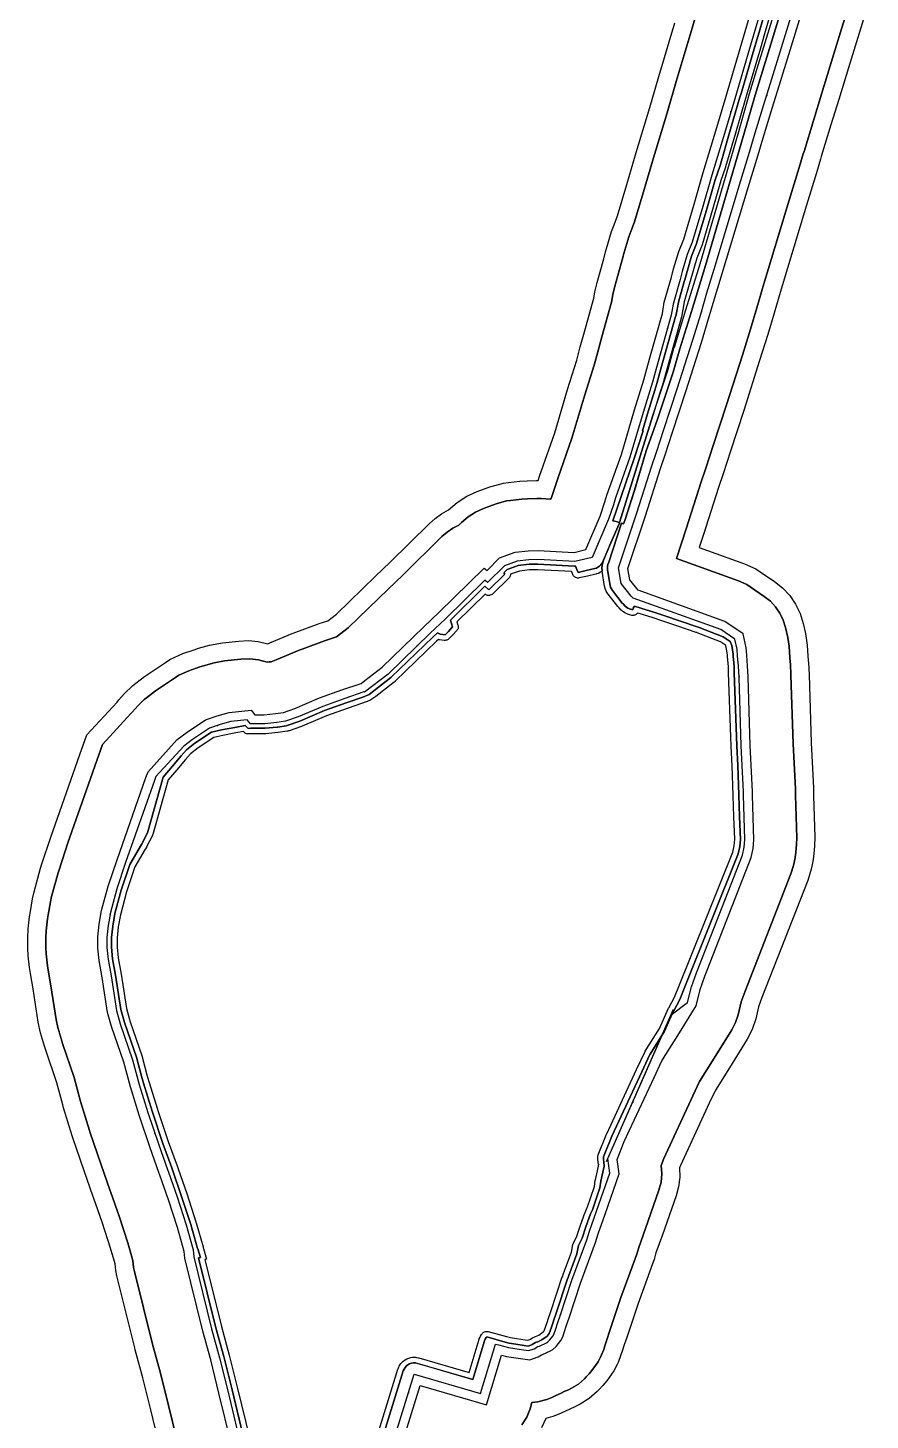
# Model space of a CAD drawing. Header units: inches. Extents: x 87989 to 118156, y 435697 to 451526.
# Drawn here: x 95950 to 96323, y 447073 to 447689 of the extents above; entities that cross this region are included whole.
import ezdxf

# ---------------------------------------------------------------- set-up
doc = ezdxf.new("R2010")
doc.units = ezdxf.units.IN
doc.header["$MEASUREMENT"] = 0
for name, color, linetype, true_color in [('As_waterkering_BWK', 7, 'Continuous', 0x7b8981), ('Beschermingszone_BWK', 7, 'Continuous', 0xcf890d), ('Grens_bebouwingsvrije_zone_BWK', 7, 'Continuous', 0x6789ae), ('Kernzone_BWK', 7, 'Continuous', 0xcb89af), ('Kunstwerken_BWK', 7, 'Continuous', 0xc78952), ('Referentiepunten_BWK', 7, 'Continuous', 0x178980)]:
    doc.layers.add(name, color=color, linetype=linetype, true_color=true_color)

msp = doc.modelspace()

# ---------------------------------------------------------------- linework, layer by layer
at = {"layer": 'As_waterkering_BWK'}
for points in [[(96212.3753, 447443.652), (96211.203, 447450.521), (96219.2097, 447474.8609), (96225.9274, 447495.7366), (96227.9595, 447501.7609), (96231.1618, 447511.7911), (96237.0775, 447529.7935), (96244.0208, 447551.5054), (96247.5082, 447562.8585), (96250.3021, 447572.1693), (96253.4779, 447582.7527), (96264.6422, 447619.9533), (96269.0981, 447634.4532), (96270.9371, 447640.4552), (96271.2552, 447641.5023), (96275.5294, 447655.5644), (96278.994, 447666.8828), (96283.2889, 447680.8289), (96292.8447, 447711.9816)], [(96274.7172, 447699.2786), (96269.6208, 447681.7762), (96262.5808, 447658.1034), (96258.5328, 447644.2074), (96252.4747, 447624.319), (96248.4685, 447610.3689), (96243.7941, 447594.6972), (96241.589, 447589.2431), (96239.313, 447581.7341), (96238.3949, 447578.1482), (96235.2884, 447567.2056), (96234.5109, 447562.2861), (96229.7349, 447545.5422), (96228.0014, 447539.1276), (96226.2387, 447532.6459), (96222.0125, 447519.2541), (96216.2175, 447499.5327), (96209.8167, 447481.5214), (96208.9117, 447478.4915), (96206.7707, 447472.0355), (96199.486, 447455.109)], [(96199.486, 447455.109), (96191.831, 447453.345), (96175.5034, 447454.2153), (96171.396, 447454.131), (96166.266, 447453.56), (96160.728, 447451.512), (96153.2136, 447444.0359), (96151.8901, 447445.1119), (96134.4237, 447427.9157), (96127.7896, 447421.6346), (96109.1502, 447403.5817), (96098.6253, 447395.4819), (96098.4359, 447395.6546), (96089.9389, 447392.7676), (96080.2789, 447389.2479), (96069.3594, 447384.6332), (96063.7972, 447382.6915), (96059.8591, 447382.1066), (96054.5363, 447381.5834), (96048.2072, 447381.5475), (96046.7561, 447383.3591), (96039.4987, 447382.5901), (96034.7392, 447381.2539), (96030.0645, 447379.6255), (96022.4954, 447374.5619), (96018.7418, 447371.7199), (96006.3643, 447358.2682), (96005.7104, 447356.3999), (95992.9438, 447320.1253), (95989.1014, 447308.5235), (95986.2516, 447298.0556), (95985.239, 447292.3591), (95984.6646, 447287.0614), (95984.6814, 447282.5466), (95985.2236, 447277.333), (95986.5539, 447270.0278), (95988.8644, 447254.6879), (95990.5904, 447248.7757), (95995.9614, 447232.9384), (95998.8954, 447222.0343), (96002.7421, 447209.6037), (96007.5948, 447195.2652), (96011.4694, 447184.409), (96011.9312, 447183.1088), (96015.7129, 447172.2395), (96019.7278, 447159.8289), (96022.9049, 447148.8285), (96023.0969, 447145.6922), (96031.0153, 447113.8195), (96034.4776, 447101.0834), (96038.1537, 447086.3568), (96043.5396, 447064.0752)], [(96088.2642, 446988.9881), (96120.658, 447093.799), (96149.974, 447085.179), (96156.6161, 447107.0618), (96157.961, 447106.7086), (96162.3697, 447105.5929), (96165.3125, 447105.1437), (96169.1406, 447104.5593), (96171.4882, 447104.2009), (96173.7664, 447105.0337), (96175.4313, 447106.0365), (96176.0962, 447106.2581), (96179.2139, 447107.6741), (96179.6967, 447107.935), (96180.5309, 447108.7783), (96182.2282, 447110.7946), (96182.6867, 447111.8085), (96183.2086, 447113.4253), (96184.253, 447116.7063), (96185.4528, 447120.0859), (96190.5217, 447135.3865), (96197.1489, 447153.3073), (96198.2533, 447157.0784), (96201.449, 447165.8771), (96207.2956, 447182.7918), (96206.4728, 447189.2012), (96234.4134, 447252.7267), (96241.7361, 447258.3034), (96243.4168, 447265.1986), (96245.6017, 447271.3428), (96266.0505, 447323.5015), (96266.7566, 447326.936), (96267.0873, 447330.3734), (96266.4102, 447350.0493), (96266.5114, 447351.6253), (96265.4543, 447371.7762), (96264.4875, 447402.1629), (96264.2598, 447406.9933), (96263.8797, 447411.5829), (96263.7042, 447414.5661), (96262.6969, 447418.9311), (96256.4167, 447423.22), (96217.6719, 447437.1419), (96216.7383, 447438.0931), (96212.384, 447443.601), (96212.3753, 447443.652)]]:
    msp.add_lwpolyline(points, dxfattribs=at)
at = {"layer": 'Beschermingszone_BWK'}
for points in [[(96248.8108, 447706.8849), (96243.7192, 447689.3986), (96236.6796, 447665.7272), (96232.6564, 447651.9171), (96226.585, 447631.9791), (96222.5555, 447617.954), (96218.2848, 447603.636), (96216.5574, 447599.3635), (96215.7499, 447597.0751), (96213.4739, 447589.5661), (96213.1567, 447588.4311), (96212.3255, 447585.1846), (96209.3148, 447574.5792), (96208.6194, 447571.4204), (96208.0975, 447568.1179), (96203.7202, 447552.7673), (96201.942, 447546.1922), (96200.3272, 447540.2544), (96196.186, 447527.123), (96190.5246, 447507.8657), (96184.3755, 447490.5626), (96183.9463, 447489.2493), (96183.1569, 447486.6067), (96181.5096, 447481.6395), (96181.2126, 447480.9493), (96176.9405, 447481.177), (96174.9495, 447481.2096), (96170.8421, 447481.1253), (96168.4092, 447480.9653), (96163.2792, 447480.3943), (96161.5775, 447480.1498), (96156.9662, 447478.9078), (96151.363, 447476.8358), (96147.8526, 447475.2443), (96144.6045, 447473.1691), (96141.685, 447470.6526), (96140.5089, 447469.4826), (96137.7837, 447468.0882), (96135.2504, 447466.3693), (96132.9477, 447464.3521), (96115.6691, 447447.3408), (96109.1158, 447441.1351), (96091.4676, 447424.0434), (96086.2552, 447420.032), (96080.9742, 447418.2342), (96071.0355, 447414.6163), (96069.7684, 447414.1181), (96059.645, 447409.8398), (96057.3071, 447409.0237), (96056.5532, 447408.9117), (96055.6477, 447408.8228), (96051.8193, 447409.8692), (96047.8778, 447410.3346), (96043.911, 447410.2088), (96036.6535, 447409.4398), (96032.2008, 447408.5851), (96027.4413, 447407.249), (96025.8574, 447406.7513), (96021.0064, 447405.0601), (96016.5645, 447403.0082), (96015.0515, 447402.0668), (96007.4824, 447397.0031), (96006.1997, 447396.0897), (96002.2643, 447393.1108), (96001.2047, 447392.2661), (95998.4698, 447389.6214), (95995.909, 447386.7693), (95995.2833, 447386.047), (95982.7214, 447372.4486), (95980.2262, 447365.3194), (95967.3883, 447328.835), (95963.4705, 447317.0122), (95963.0496, 447315.6159), (95960.1998, 447305.148), (95959.6684, 447302.7812), (95958.6557, 447297.0847), (95958.3963, 447295.2694), (95957.8219, 447289.9717), (95957.6648, 447286.961), (95957.6816, 447282.4462), (95957.8263, 447279.7534), (95958.3685, 447274.5398), (95958.6604, 447272.496), (95959.9166, 447265.5976), (95962.1655, 447250.6666), (95962.9463, 447247.1215), (95964.6723, 447241.2093), (95965.0208, 447240.1042), (95970.1137, 447225.0868), (95972.8227, 447215.0188), (95973.1022, 447214.0524), (95976.949, 447201.6218), (95977.1671, 447200.9481), (95982.0928, 447186.3997), (95986.0337, 447175.3523), (95986.4597, 447174.1538), (95990.1148, 447163.6471), (95993.9068, 447151.9256), (95996.1425, 447144.1219), (95996.5071, 447141.0037), (95996.8935, 447139.1823), (96004.8864, 447107.0231), (96008.3495, 447094.2716), (96011.9336, 447079.9154), (96017.0342, 447058.8122)], [(96168.3971, 447071.4099), (96170.4982, 447074.7984), (96171.9825, 447078.4987), (96172.8385, 447081.319), (96175.4821, 447081.5503), (96179.3697, 447082.5935), (96181.6629, 447083.4317), (96182.7586, 447084.093), (96183.4064, 447084.3511), (96185.4377, 447085.2344), (96187.3458, 447086.2312), (96188.7249, 447086.7327), (96190.3922, 447087.5713), (96193.3813, 447089.4488), (96196.0487, 447091.7606), (96196.8829, 447092.6039), (96198.1264, 447093.9663), (96199.8355, 447095.9966), (96202.1468, 447099.2946), (96203.1846, 447101.3169), (96203.6431, 447102.3307), (96204.5747, 447104.7434), (96205.1109, 447106.4047), (96206.0544, 447109.3686), (96207.2066, 447112.6217), (96212.2308, 447127.779), (96218.7211, 447145.3299), (96219.2218, 447146.8431), (96220.1209, 447149.9132), (96223.1272, 447158.1943), (96229.0337, 447175.278), (96229.9504, 447178.8247), (96230.2933, 447182.4719), (96230.0538, 447186.1273), (96231.1538, 447189.2287), (96244.0766, 447217.0169), (96247.0201, 447223.2902), (96253.4551, 447233.5746), (96261.2762, 447246.1715), (96262.9441, 447249.4028), (96264.0819, 447252.8567), (96265.483, 447258.6049), (96267.1491, 447263.2901), (96287.4637, 447315.1064), (96288.5795, 447318.8703), (96289.2855, 447322.3048), (96289.6508, 447324.7331), (96289.9816, 447328.1705), (96290.0737, 447331.1644), (96289.4499, 447349.9297), (96289.4798, 447352.8301), (96288.4352, 447372.7444), (96287.4689, 447403.0702), (96287.2342, 447408.0766), (96287.1813, 447408.8915), (96286.8239, 447413.2075), (96286.6645, 447415.9167), (96286.1152, 447419.7379), (96285.1079, 447424.1029), (96284.0921, 447427.3717), (96282.6025, 447430.4536), (96280.6719, 447433.2802), (96278.3433, 447435.7891), (96275.668, 447437.9245), (96269.3878, 447442.2135), (96267.9167, 447443.1386), (96264.2387, 447444.849), (96236.7937, 447454.7107), (96241.081, 447467.7446), (96247.7724, 447488.5379), (96249.8115, 447494.5876), (96253.0422, 447504.7034), (96258.9563, 447522.7005), (96265.9674, 447544.6258), (96269.5161, 447556.1766), (96272.3317, 447565.5589), (96275.5074, 447576.1419), (96286.6495, 447613.2696), (96291.0862, 447627.706), (96292.9361, 447633.7436), (96293.2617, 447634.8154), (96297.5287, 447648.854), (96300.981, 447660.132), (96305.2739, 447674.0718), (96314.8724, 447705.3663)], [(96322.5342, 447703.0653), (96312.9209, 447671.7214), (96308.6286, 447657.7839), (96305.1806, 447646.52), (96300.9161, 447632.4895), (96300.5879, 447631.4091), (96298.7342, 447625.3592), (96294.3042, 447610.9448), (96283.1698, 447573.8424), (96279.9941, 447563.2596), (96277.171, 447553.8524), (96273.601, 447542.2329), (96266.5663, 447520.2333), (96260.6533, 447502.2379), (96257.4122, 447492.0926), (96255.3706, 447486.0339), (96248.6884, 447465.2694), (96246.826, 447459.6067), (96266.9594, 447452.3722), (96271.9167, 447450.0668), (96273.8995, 447448.8199), (96280.1797, 447444.5309), (96283.7855, 447441.6527), (96286.9241, 447438.2712), (96289.5262, 447434.4614), (96291.534, 447430.3076), (96292.903, 447425.9017), (96293.9103, 447421.5368), (96294.6507, 447416.3865), (96294.8045, 447413.7726), (96295.154, 447409.5518), (96295.2254, 447408.4533), (96295.4625, 447403.3858), (96296.4285, 447373.0812), (96297.4688, 447353.2492), (96297.4461, 447349.614), (96298.069, 447331.4395), (96297.9448, 447327.4042), (96297.6141, 447323.9669), (96297.1216, 447320.694), (96296.4156, 447317.2595), (96294.9118, 447312.1864), (96274.6438, 447260.4892), (96273.1582, 447256.3114), (96271.8543, 447250.9622), (96270.3208, 447246.307), (96268.0728, 447241.9517), (96260.2443, 447229.3429), (96254.0577, 447219.4555), (96251.3247, 447213.6311), (96238.505, 447186.0645), (96238.1373, 447185.1374), (96238.2758, 447180.9162), (96237.7575, 447176.7247), (96236.5947, 447172.6645), (96230.6674, 447155.522), (96227.727, 447147.4209), (96226.8993, 447144.5947), (96226.2245, 447142.5552), (96219.7817, 447125.1329), (96214.7731, 447110.0254), (96213.6375, 447106.8163), (96212.729, 447103.9627), (96212.1879, 447102.2859), (96210.9323, 447099.0341), (96210.4738, 447098.0202), (96209.075, 447095.2946), (96205.9598, 447090.8494), (96204.2466, 447088.8143), (96202.5705, 447086.978), (96201.7364, 447086.1347), (96198.1795, 447083.0473), (96194.1963, 447080.5336), (96192.0331, 447079.4488), (96189.2859, 447078.1984), (96184.4095, 447075.918), (96182.111, 447075.0778), (96178.9413, 447074.2265), (96176.9934, 447070.0279)], [(96009.1808, 447057.2528), (96004.1646, 447078.0068), (96000.6078, 447092.2533), (95997.241, 447104.638), (95997.0478, 447105.3807), (95989.1295, 447137.2535), (95988.6286, 447139.6146), (95988.2765, 447142.5886), (95986.2562, 447149.5839), (95982.5303, 447161.1012), (95978.9125, 447171.5005), (95978.4972, 447172.6688), (95974.5367, 447183.7729), (95969.5894, 447198.3835), (95969.3065, 447199.2568), (95965.4598, 447211.6874), (95965.0975, 447212.9401), (95962.4551, 447222.7604), (95957.4446, 447237.5348), (95956.9928, 447238.9673), (95955.2668, 447244.8795), (95954.2547, 447249.475), (95952.0241, 447264.2849), (95950.7899, 447271.0628), (95950.4114, 447273.7122), (95949.8692, 447278.9258), (95949.6816, 447282.4164), (95949.6648, 447286.9313), (95949.8685, 447290.834), (95950.4429, 447296.1317), (95950.7792, 447298.4849), (95951.7919, 447304.1814), (95952.4807, 447307.2495), (95955.3305, 447317.7174), (95955.8762, 447319.5274), (95959.8163, 447331.4157), (95972.6754, 447367.9622), (95975.7161, 447376.6501), (95989.1452, 447391.1778), (95989.9564, 447392.114), (95992.5172, 447394.9661), (95996.0624, 447398.3945), (95997.4359, 447399.4894), (96001.3713, 447402.4684), (96003.0341, 447403.6524), (96010.6032, 447408.716), (96012.5645, 447409.9364), (96018.3224, 447412.5962), (96023.2257, 447414.306), (96025.279, 447414.9512), (96030.0385, 447416.2874), (96035.8106, 447417.3952), (96043.068, 447418.1643), (96047.3841, 447418.3505), (96051.6868, 447417.9621), (96055.8998, 447417.0059), (96056.7666, 447417.3085), (96066.6542, 447421.4871), (96068.2967, 447422.1329), (96077.9567, 447425.6527), (96078.6792, 447425.907), (96082.4266, 447427.1803), (96086.2284, 447430.1061), (96103.5829, 447446.913), (96110.1122, 447453.0964), (96127.3352, 447470.0529), (96129.9753, 447472.3998), (96132.8472, 447474.4568), (96135.9191, 447476.201), (96139.7342, 447479.5164), (96143.9867, 447482.2481), (96148.5882, 447484.3392), (96154.2108, 447486.4182), (96160.1883, 447488.0283), (96162.3942, 447488.3452), (96167.5242, 447488.9162), (96170.678, 447489.1236), (96174.7854, 447489.2079), (96175.5807, 447489.1949), (96176.281, 447491.5391), (96176.8373, 447493.2414), (96182.9118, 447510.3348), (96188.5337, 447529.4545), (96192.6498, 447542.5088), (96194.2207, 447548.2854), (96196.0122, 447554.908), (96200.2713, 447569.8458), (96200.7175, 447572.6692), (96201.6189, 447576.7639), (96204.6012, 447587.2694), (96205.4067, 447590.4154), (96205.8178, 447591.8866), (96208.0938, 447599.3956), (96209.1407, 447602.3621), (96210.7265, 447606.2845), (96214.8776, 447620.2015), (96218.914, 447634.2487), (96224.9894, 447654.2015), (96229.0052, 447667.9861), (96236.0446, 447691.6571)]]:
    msp.add_lwpolyline(points, dxfattribs=at)
for points in [[(96288.0566, 447713.4199, 0), (96278.5098, 447682.2969, 0), (96274.2148, 447668.3496, 0), (96271.5781, 447659.7422, 0), (96266.4336, 447641.8906, 0), (96249.6934, 447584.2813, 0), (96243.3926, 447563.9707, 0), (96238.2324, 447547.5, 0), (96235.293, 447537.1191, 0), (96228.2813, 447515.9141, 0), (96223.4492, 447502.2832, 0), (96218.209, 447484.8457, 0), (96213.8711, 447471.4688, 0), (96213.3984, 447470.0098, 0), (96212.4434, 447470.291, 0), (96206.793, 447453.1133, 0), (96206.4531, 447452.084, 0), (96206.2637, 447451.2949, 0), (96206.2031, 447450.4863, 0), (96206.2734, 447449.6797, 0), (96207.4512, 447442.7793, 0), (96207.6582, 447441.9668, 0), (96207.998, 447441.1992, 0), (96208.4609, 447440.5, 0), (96212.8164, 447434.9922, 0), (96213.1699, 447434.5898, 0), (96214.1035, 447433.6387, 0), (96214.6641, 447433.1484, 0), (96215.291, 447432.7441, 0), (96215.9707, 447432.4395, 0), (96217.457, 447431.918, 0), (96217.6133, 447432.7832, 0), (96218.207, 447433.5625, 0), (96220.9824, 447432.7012, 0), (96227.1914, 447430.7754, 0), (96231.584, 447429.3359, 0), (96238.168, 447427.1504, 0), (96246.3594, 447424.3711, 0), (96246.8359, 447424.2051, 0), (96257.5176, 447420.0469, 0), (96260.5371, 447417.9844, 0), (96261.2344, 447416.1543, 0), (96261.8223, 447412.4316, 0), (96261.8301, 447412.3613, 0), (96261.8848, 447411.4414, 0), (96262.2637, 447406.8594, 0), (96262.3926, 447404.1406, 0), (96263.3223, 447375.9102, 0), (96263.457, 447371.6914, 0), (96263.9063, 447363.1133, 0), (96264.4082, 447350.0781, 0), (96264.4121, 447349.9805, 0), (96264.7383, 447340.4766, 0), (96265.084, 447330.4297, 0), (96264.7754, 447327.2344, 0), (96264.1289, 447324.0898, 0), (96240.4336, 447265.1543, 0), (96238.25, 447259.5039, 0), (96235.5547, 447254.625, 0), (96234.9219, 447253.2227, 0), (96231.498, 447245.6133, 0), (96225.0918, 447235.375, 0), (96224.9766, 447235.1641, 0), (96221.4258, 447227.5977, 0), (96208.2051, 447199.1699, 0), (96208.1602, 447199.0645, 0), (96204.5605, 447189.9902, 0), (96204.4629, 447189.6621, 0), (96204.4199, 447189.3242, 0), (96204.4375, 447188.9824, 0), (96204.8477, 447185.9629, 0), (96204.7383, 447185.8027, 0), (96204.2246, 447183.2344, 0), (96203.3262, 447179.2539, 0), (96202.8965, 447176.1855, 0), (96199.5645, 447166.5449, 0), (96199.4648, 447166.2695, 0), (96198.7578, 447164.6738, 0), (96196.7129, 447158.9355, 0), (96194.9805, 447153.959, 0), (96193.4395, 447150.748, 0), (96192.7129, 447147.0781, 0), (96189.1621, 447137.4746, 0), (96188.6465, 447136.0801, 0), (96188.623, 447136.0156, 0), (96183.5605, 447120.7344, 0), (96182.3691, 447117.375, 0), (96182.3477, 447117.3125, 0), (96182.002, 447116.3438, 0), (96181.4355, 447114.6406, 0), (96180.4258, 447111.7598, 0), (96179.4863, 447110.6426, 0), (96177.1367, 447108.9277, 0), (96175.3652, 447108.123, 0), (96174.7734, 447107.9258, 0), (96174.5898, 447107.8633, 0), (96174.416, 447107.7598, 0), (96172.9258, 447106.8633, 0), (96171.2832, 447106.2559, 0), (96169.4434, 447106.5371, 0), (96165.6152, 447107.1211, 0), (96162.7676, 447107.5547, 0), (96160.9805, 447108.0078, 0), (96152.7852, 447110.25, 0), (96152.5918, 447110.0293, 0), (96152.1465, 447109.3047, 0), (96151.832, 447108.5137, 0), (96146.6289, 447091.375, 0), (96122.0684, 447098.5957, 0), (96121.2227, 447098.7676, 0), (96120.3574, 447098.7891, 0), (96119.5039, 447098.6641, 0), (96118.6836, 447098.3926, 0), (96117.9219, 447097.9844, 0), (96117.2422, 447097.4512, 0), (96116.6641, 447096.8086, 0), (96116.207, 447096.0762, 0), (96115.8809, 447095.2754, 0), (96083.4863, 446990.4648, 0)], [(96084.7813, 447003.1152, 0), (96113.4922, 447096.0137, 0), (96113.5645, 447096.2168, 0), (96113.8906, 447097.0176, 0), (96114.0879, 447097.4023, 0), (96114.5449, 447098.1348, 0), (96114.8047, 447098.4785, 0), (96115.3828, 447099.1211, 0), (96115.6992, 447099.418, 0), (96116.3789, 447099.9512, 0), (96116.7402, 447100.1875, 0), (96117.502, 447100.5957, 0), (96117.8984, 447100.7656, 0), (96118.7188, 447101.0371, 0), (96119.1387, 447101.1367, 0), (96119.9922, 447101.2637, 0), (96120.4238, 447101.2891, 0), (96121.2871, 447101.2656, 0), (96121.7168, 447101.2168, 0), (96122.5645, 447101.0469, 0), (96122.7734, 447100.9941, 0), (96144.957, 447094.4727, 0), (96149.4395, 447109.2402, 0), (96149.5098, 447109.4414, 0), (96149.8262, 447110.2305, 0), (96150.0156, 447110.6113, 0), (96150.4609, 447111.3359, 0), (96150.7129, 447111.6777, 0), (96150.9063, 447111.8984, 0), (96151.1914, 447112.1758, 0), (96151.5195, 447112.4043, 0), (96151.877, 447112.5781, 0), (96152.2598, 447112.6934, 0), (96152.6543, 447112.7461, 0), (96153.0527, 447112.7344, 0), (96153.4453, 447112.6602, 0), (96161.6172, 447110.4258, 0), (96163.2637, 447110.0078, 0), (96165.9922, 447109.5918, 0), (96169.8203, 447109.0078, 0), (96171.0273, 447108.8242, 0), (96171.8145, 447109.1113, 0), (96173.125, 447109.9004, 0), (96173.3184, 447110.0176, 0), (96173.7344, 447110.2129, 0), (96173.8066, 447110.2383, 0), (96173.9707, 447110.293, 0), (96174.4492, 447110.4531, 0), (96175.8691, 447111.0977, 0), (96177.7676, 447112.4844, 0), (96178.2188, 447113.0195, 0), (96179.0684, 447115.4492, 0), (96179.6387, 447117.1582, 0), (96179.9863, 447118.1367, 0), (96180.0078, 447118.1992, 0), (96181.1953, 447121.5469, 0), (96186.2578, 447136.8223, 0), (96186.293, 447136.9277, 0), (96186.8164, 447138.3418, 0), (96190.2988, 447147.7578, 0), (96190.9863, 447151.2344, 0), (96191.0898, 447151.6035, 0), (96191.1855, 447151.8301, 0), (96192.6641, 447154.9141, 0), (96194.3555, 447159.7656, 0), (96196.4023, 447165.5117, 0), (96196.4707, 447165.6855, 0), (96197.1426, 447167.2031, 0), (96197.207, 447167.3809, 0), (96200.4531, 447176.7734, 0), (96200.8496, 447179.5996, 0), (96200.8867, 447179.8047, 0), (96201.7793, 447183.7539, 0), (96202.3848, 447186.7832, 0), (96202.2422, 447186.5703, 0), (96201.9453, 447188.752, 0), (96201.9141, 447189.4141, 0), (96202.0059, 447190.1777, 0), (96202.1973, 447190.8125, 0), (96205.8496, 447200.0195, 0), (96205.9238, 447200.1914, 0), (96219.1602, 447228.6563, 0), (96222.7441, 447236.2949, 0), (96222.9316, 447236.6387, 0), (96229.2871, 447246.7949, 0), (96233.3164, 447255.7441, 0), (96233.3672, 447255.834, 0), (96235.9805, 447260.5645, 0), (96238.1074, 447266.0703, 0), (96261.7266, 447324.8145, 0), (96262.3008, 447327.6055, 0), (96262.5781, 447330.5059, 0), (96262.2402, 447340.3906, 0), (96261.9121, 447349.8945, 0), (96261.9102, 447349.9883, 0), (96261.4082, 447363, 0), (96260.959, 447371.5859, 0), (96260.8242, 447375.8301, 0), (96259.8945, 447404.041, 0), (96259.7695, 447406.6953, 0), (96259.3906, 447411.2656, 0), (96259.3398, 447412.1211, 0), (96258.8066, 447415.5059, 0), (96258.4805, 447416.3613, 0), (96256.3438, 447417.8203, 0), (96246.0098, 447421.8457, 0), (96245.9297, 447421.875, 0), (96245.5449, 447422.0078, 0), (96237.3711, 447424.7793, 0), (96230.8008, 447426.9609, 0), (96226.4316, 447428.3945, 0), (96220.2422, 447430.3145, 0), (96219.5293, 447430.5352, 0), (96219.2754, 447430.2109, 0), (96218.9707, 447429.9316, 0), (96218.625, 447429.709, 0), (96218.2461, 447429.5449, 0), (96217.8457, 447429.4473, 0), (96217.4355, 447429.416, 0), (96217.0234, 447429.4531, 0), (96216.625, 447429.5586, 0), (96215.1406, 447430.082, 0), (96214.9492, 447430.1582, 0), (96214.2676, 447430.4648, 0), (96213.9395, 447430.6406, 0), (96213.3125, 447431.0449, 0), (96213.0156, 447431.2676, 0), (96212.4551, 447431.7598, 0), (96212.3203, 447431.8887, 0), (96211.3867, 447432.8398, 0), (96211.2949, 447432.9375, 0), (96210.9414, 447433.3398, 0), (96210.8555, 447433.4414, 0), (96206.5, 447438.9492, 0), (96206.377, 447439.1191, 0), (96205.9141, 447439.8184, 0), (96205.7129, 447440.1855, 0), (96205.373, 447440.9531, 0), (96205.2363, 447441.3496, 0), (96205.0293, 447442.1621, 0), (96204.9883, 447442.3574, 0), (96203.8496, 447449.0273, 0), (96203.8096, 447450.7081, 0), (96204.0115, 447452.3772, 0), (96204.4512, 447454, 0), (96207.7207, 447461.5957, 0), (96211.3633, 447470.0586, 0), (96211.5156, 447470.4609, 0), (96211.5485, 447470.5558, 0), (96226.3262, 447517.9668, 0), (96232.9023, 447537.8516, 0), (96235.8281, 447548.1816, 0), (96235.8477, 447548.248, 0), (96241.0059, 447564.7148, 0), (96247.2988, 447585, 0), (96264.0313, 447642.5859, 0), (96269.1816, 447660.4531, 0), (96271.8242, 447669.084, 0), (96276.1191, 447683.0332, 0), (96280.4902, 447697.2813, 0)], [(96278.7188, 447696.9277, 0), (96275.7715, 447686.8047, 0), (96273.9375, 447680.5059, 0), (96267.7617, 447659.7363, 0), (96267.3027, 447658.1523, 0), (96262.8516, 447642.9395, 0), (96258.4609, 447627.9355, 0), (96258.4375, 447627.8574, 0), (96256.3418, 447621.4766, 0), (96256.3145, 447621.3867, 0), (96252.7871, 447609.1055, 0), (96248.0996, 447593.3945, 0), (96247.9727, 447592.9609, 0), (96247.8926, 447592.7305, 0), (96245.8242, 447587.625, 0), (96242.8496, 447577.3574, 0), (96242.7305, 447576.9434, 0), (96240.2422, 447568.1758, 0), (96238.9551, 447561.4961, 0), (96238.9043, 447561.2852, 0), (96238.8398, 447561.0586, 0), (96232.3398, 447537.9355, 0), (96230.5742, 447531.4414, 0), (96230.5371, 447531.3164, 0), (96229.6113, 447528.3828, 0), (96226.3262, 447517.9668, 0), (96211.5485, 447470.5558, 0), (96211.0332, 447470.707, 0), (96210.0449, 447471, 0), (96208.6699, 447471.4063, 0), (96218.1016, 447498.8633, 0), (96218.1367, 447498.9688, 0), (96222.0508, 447511.1211, 0), (96221.7383, 447511.2266, 0), (96223.9258, 447518.6719, 0), (96227.2285, 447529.1348, 0), (96228.1465, 447532.0449, 0), (96228.168, 447532.1211, 0), (96229.9316, 447538.6016, 0), (96236.4336, 447561.7383, 0), (96236.5, 447561.9688, 0), (96237.8066, 447568.7539, 0), (96240.3262, 447577.627, 0), (96240.4453, 447578.0488, 0), (96243.457, 447588.4453, 0), (96245.5742, 447593.6699, 0), (96245.7031, 447594.1055, 0), (96250.3887, 447609.8066, 0), (96253.9375, 447622.168, 0), (96256.0625, 447628.6367, 0), (96260.4512, 447643.6426, 0), (96264.9023, 447658.8516, 0), (96265.3613, 447660.4395, 0), (96271.5391, 447681.2109, 0), (96273.3711, 447687.5039, 0), (96276.6367, 447698.7148, 0)], [(96045.4844, 447064.5449, 0), (96040.0957, 447086.834, 0), (96036.4121, 447101.5879, 0), (96032.9512, 447114.3223, 0), (96025.2715, 447145.2363, 0), (96026.0938, 447145.4844, 0), (96024.8867, 447149.1973, 0), (96024.8262, 447149.3828, 0), (96021.7461, 447160.0684, 0), (96021.6406, 447160.4141, 0), (96017.6094, 447172.875, 0), (96013.8008, 447183.8262, 0), (96013.3535, 447185.0801, 0), (96009.4844, 447195.9219, 0), (96004.6445, 447210.2207, 0), (96000.8281, 447222.5547, 0), (96000.8125, 447222.6074, 0), (96000, 447225.625, 0), (95997.8848, 447233.4883, 0), (95997.8555, 447233.5801, 0), (95992.5117, 447249.3359, 0), (95992.4922, 447249.3984, 0), (95992.3164, 447250, 0), (95990.8223, 447255.1191, 0), (95988.5273, 447270.3555, 0), (95987.2051, 447277.6152, 0), (95986.6816, 447282.6543, 0), (95986.6641, 447286.957, 0), (95987.2207, 447292.0762, 0), (95988.2051, 447297.6172, 0), (95991.0176, 447307.9453, 0), (95994.7773, 447319.2988, 0), (95999.4648, 447327.3516, 0), (96000, 447328.209, 0), (96002.5742, 447333.2422, 0), (96009.5996, 447357.998, 0), (96013.6582, 447362.8105, 0), (96017.5137, 447367.4238, 0), (96019.9199, 447370.1035, 0), (96023.6563, 447372.9316, 0), (96030.9648, 447377.8203, 0), (96035.4297, 447378.8945, 0), (96041.25, 447379.9531, 0), (96045.8145, 447380.8125, 0), (96047.252, 447379.543, 0), (96048.2129, 447379.5469, 0), (96054.5469, 447379.584, 0), (96054.6406, 447379.584, 0), (96054.7324, 447379.5938, 0), (96060.0547, 447380.1152, 0), (96060.1289, 447380.125, 0), (96064.1172, 447380.7168, 0), (96064.2773, 447380.7402, 0), (96064.457, 447380.8027, 0), (96070.0781, 447382.7656, 0), (96081.0117, 447387.3867, 0), (96090.6035, 447390.8809, 0), (96097.9609, 447393.3809, 0), (96100.7344, 447394.5801, 0), (96110.3691, 447401.9961, 0), (96110.4609, 447402.0664, 0), (96110.541, 447402.1445, 0), (96128.9258, 447419.9512, 0), (96131.0762, 447421.7559, 0), (96132.1719, 447421.2363, 0), (96134.3438, 447420.9551, 0), (96135.8418, 447422.373, 0), (96137.6875, 447424.4316, 0), (96136.7148, 447427.3633, 0), (96151.9629, 447442.377, 0), (96153.7188, 447440.8203, 0), (96160.8691, 447447.8027, 0), (96160.3555, 447448.3203, 0), (96161.8301, 447449.7871, 0), (96166.7305, 447451.5996, 0), (96171.5273, 447452.1328, 0), (96175.4707, 447452.2148, 0), (96191.7246, 447451.3477, 0), (96192.0039, 447451.3516, 0), (96192.0723, 447451.3633, 0), (96192.7168, 447449.793, 0), (96193.2305, 447448.5371, 0), (96196.7813, 447449.3555, 0), (96200.6094, 447450.2363, 0), (96201.3535, 447450.4707, 0), (96202.0527, 447450.8184, 0), (96202.6895, 447451.2695, 0), (96203.248, 447451.8164, 0), (96203.7148, 447452.4414, 0), (96204.0781, 447453.1328, 0), (96204.4512, 447454, 0), (96204.0115, 447452.3772, 0), (96203.8096, 447450.7081, 0), (96203.8496, 447449.0273, 0), (96203.5, 447448.7793, 0), (96203.1641, 447448.5781, 0), (96202.4648, 447448.2324, 0), (96202.1035, 447448.0859, 0), (96201.3594, 447447.8516, 0), (96201.1699, 447447.8008, 0), (96197.3418, 447446.918, 0), (96193.793, 447446.0996, 0), (96193.4063, 447446.043, 0), (96193.0156, 447446.0449, 0), (96192.6289, 447446.1094, 0), (96192.2578, 447446.2324, 0), (96191.9121, 447446.4121, 0), (96191.5977, 447446.6445, 0), (96191.3223, 447446.9219, 0), (96191.0938, 447447.2383, 0), (96190.918, 447447.5879, 0), (96190.4023, 447448.8438, 0), (96190.373, 447448.916, 0), (96175.4297, 447449.7129, 0), (96171.6914, 447449.6367, 0), (96167.3105, 447449.1484, 0), (96163.3594, 447447.6875, 0), (96163.3184, 447447.3145, 0), (96163.2207, 447446.9531, 0), (96163.0684, 447446.6094, 0), (96162.8652, 447446.2949, 0), (96162.6172, 447446.0137, 0), (96155.4648, 447439.0313, 0), (96155.1426, 447438.7656, 0), (96154.7832, 447438.5586, 0), (96154.3926, 447438.4121, 0), (96153.9844, 447438.334, 0), (96153.5684, 447438.3242, 0), (96153.1563, 447438.3848, 0), (96152.7598, 447438.5117, 0), (96152.3887, 447438.7031, 0), (96152.0566, 447438.9531, 0), (96139.5762, 447426.6738, 0), (96140.0605, 447425.2188, 0), (96140.1504, 447424.8555, 0), (96140.1855, 447424.4824, 0), (96140.166, 447424.1074, 0), (96140.0898, 447423.7402, 0), (96139.959, 447423.3887, 0), (96139.7773, 447423.0605, 0), (96139.5488, 447422.7637, 0), (96137.7031, 447420.7031, 0), (96137.5605, 447420.5566, 0), (96136.0625, 447419.1406, 0), (96135.7773, 447418.9063, 0), (96135.459, 447418.7188, 0), (96135.1191, 447418.5781, 0), (96134.7598, 447418.4902, 0), (96134.3926, 447418.4551, 0), (96134.0234, 447418.4766, 0), (96131.8516, 447418.7559, 0), (96131.7383, 447418.7734, 0), (96131.4902, 447418.8398, 0), (96130.6016, 447418.0938, 0), (96112.2813, 447400.3496, 0), (96112.1992, 447400.2695, 0), (96111.9844, 447400.084, 0), (96111.8945, 447400.0156, 0), (96103.6875, 447393.6836, 0), (96100.998, 447391.791, 0), (96097.3672, 447390.5391, 0), (96091.4336, 447388.5234, 0), (96081.9258, 447385.0586, 0), (96071.082, 447380.4766, 0), (96070.873, 447380.3945, 0), (96065.2813, 447378.4434, 0), (96065.1016, 447378.3809, 0), (96064.7129, 447378.2793, 0), (96064.6367, 447378.2676, 0), (96064.4961, 447378.2461, 0), (96060.4961, 447377.6523, 0), (96060.4297, 447377.6426, 0), (96060.3281, 447377.6309, 0), (96054.9766, 447377.1055, 0), (96054.8848, 447377.0957, 0), (96054.6543, 447377.084, 0), (96054.5625, 447377.084, 0), (96048.2266, 447377.0469, 0), (96047.2578, 447377.043, 0), (96046.8965, 447377.0664, 0), (96046.541, 447377.1445, 0), (96046.2012, 447377.2734, 0), (96045.8848, 447377.4492, 0), (96045.5957, 447377.668, 0), (96045.0742, 447378.1289, 0), (96041.7051, 447377.4941, 0), (96035.9453, 447376.4473, 0), (96031.9824, 447375.4941, 0), (96025.1074, 447370.8945, 0), (96021.6191, 447368.2559, 0), (96019.4023, 447365.7871, 0), (96015.5723, 447361.2031, 0), (96011.8574, 447356.7969, 0), (96004.9785, 447332.5586, 0), (96004.9238, 447332.3867, 0), (96004.7988, 447332.1035, 0), (96002.2266, 447327.0703, 0), (96002.1211, 447326.8848, 0), (96001.625, 447326.0938, 0), (96001.584, 447326.0254, 0), (95997.0684, 447318.2656, 0), (95993.4121, 447307.2246, 0), (95990.6465, 447297.0684, 0), (95989.6973, 447291.7227, 0), (95989.166, 447286.8262, 0), (95989.1797, 447282.7891, 0), (95989.6816, 447277.9687, 0), (95990.9844, 447270.8164, 0), (95990.998, 447270.7344, 0), (95993.2695, 447255.6582, 0), (95994.7148, 447250.7012, 0), (95994.8848, 447250.125, 0), (96000.2324, 447234.3535, 0), (96000.2988, 447234.1387, 0), (96002.4141, 447226.2754, 0), (96003.2207, 447223.2813, 0), (96007.0137, 447211.0215, 0), (96007.0332, 447210.959, 0), (96011.8457, 447196.7422, 0), (96015.709, 447185.9199, 0), (96016.1582, 447184.6563, 0), (96019.9785, 447173.6719, 0), (96024.0137, 447161.2012, 0), (96024.0391, 447161.1211, 0), (96024.1426, 447160.7813, 0), (96027.207, 447150.1465, 0), (96027.2285, 447150.0762, 0), (96027.2676, 447149.9609, 0), (96027.3477, 447149.6328, 0), (96027.3809, 447149.3516, 0), (96028.707, 447144.748, 0), (96028.0137, 447144.5645, 0), (96035.3711, 447114.9531, 0), (96038.832, 447102.2188, 0), (96042.5234, 447087.4297, 0), (96047.9141, 447065.1328, 0)]]:
    msp.add_polyline3d(points, dxfattribs=at)
at = {"layer": 'Grens_bebouwingsvrije_zone_BWK'}
for points in [[(96088.9703, 446977.7264), (96123.3146, 447088.8485), (96152.6499, 447080.2229), (96159.3166, 447102.1869), (96161.5647, 447101.6694), (96171.8983, 447100.092), (96175.5009, 447101.4089), (96177.1158, 447102.3816), (96177.5594, 447102.5294), (96180.9941, 447104.0894), (96182.1222, 447104.6991), (96183.4876, 447106.0795), (96185.6447, 447108.642), (96186.4241, 447110.3654), (96187.0177, 447112.2043), (96188.0445, 447115.4302), (96189.2365, 447118.7876), (96194.2972, 447134.0634), (96200.9487, 447152.05), (96202.0564, 447155.8323), (96205.2194, 447164.5409), (96211.3873, 447182.3854), (96210.5241, 447188.7511), (96213.6946, 447196.7439), (96226.8621, 447225.0581), (96230.3058, 447232.3977), (96237.3308, 447243.6248), (96245.4711, 447256.7359), (96247.2544, 447264.0519), (96249.3491, 447269.9423), (96269.8996, 447322.3605), (96270.7177, 447326.3401), (96271.0939, 447330.2501), (96270.4146, 447349.9898), (96270.5181, 447351.6019), (96269.451, 447371.9446), (96268.4845, 447402.3207), (96268.252, 447407.2527), (96267.87, 447411.8654), (96267.6775, 447415.1373), (96266.2431, 447421.3531), (96258.2504, 447426.8115), (96219.8469, 447440.6107), (96216.1552, 447445.2806), (96215.3131, 447450.2147), (96223.0134, 447473.6233), (96229.7265, 447494.4847), (96231.7601, 447500.5133), (96234.9671, 447510.5585), (96240.8826, 447528.5599), (96247.8378, 447550.3089), (96251.3357, 447561.6965), (96268.4696, 447618.7909), (96272.9221, 447633.2797), (96274.763, 447639.288), (96279.3553, 447654.3974), (96282.8178, 447665.7087), (96287.1124, 447679.6537), (96296.6758, 447710.8311)], [(96039.6129, 447063.2955), (96034.2692, 447085.4025), (96030.6068, 447100.0743), (96027.1439, 447112.8125), (96019.1267, 447145.0827), (96018.9394, 447148.1431), (96015.9025, 447158.658), (96011.9206, 447170.9666), (96008.1576, 447181.7822), (96007.7011, 447183.0672), (96003.8165, 447193.9517), (95998.9364, 447208.3711), (95995.0521, 447220.923), (95992.1321, 447231.7752), (95986.7747, 447247.5724), (95984.9491, 447253.8257), (95982.6076, 447269.3715), (95981.2609, 447276.767), (95980.6822, 447282.3317), (95980.6638, 447287.2702), (95981.2769, 447292.9254), (95982.3448, 447298.9328), (95985.2703, 447309.6785), (95989.1575, 447321.4157), (96001.935, 447357.7213), (96002.8617, 447360.369), (96015.8399, 447374.5407), (96020.1743, 447377.8216), (96028.2656, 447383.2346), (96033.5396, 447385.0718), (96038.742, 447386.5323), (96048.5104, 447387.5674), (96050.1195, 447385.5584), (96054.3289, 447385.5823), (96059.3693, 447386.0777), (96062.8357, 447386.5926), (96067.9202, 447388.3675), (96078.8147, 447392.9716), (96088.6106, 447396.5409), (96097.1491, 447399.442), (96098.8429, 447400.6968), (96106.5305, 447406.613), (96125.023, 447424.5237), (96131.6452, 447430.7935), (96151.6352, 447450.4742), (96152.944, 447449.4102), (96158.524, 447454.9617), (96165.3374, 447457.4813), (96171.1332, 447458.1264), (96175.569, 447458.2175), (96191.4816, 447457.3693), (96196.7035, 447458.6707), (96203.0283, 447473.4584), (96205.0961, 447479.6938), (96206.0134, 447482.7644), (96212.4111, 447500.7672), (96218.186, 447520.42), (96222.4, 447533.7731), (96224.1407, 447540.1742), (96225.8807, 447546.6126), (96230.5978, 447563.15), (96231.3749, 447568.0671), (96234.5327, 447579.1906), (96235.4596, 447582.8109), (96237.8132, 447590.5756), (96240.0149, 447596.0215), (96244.6296, 447611.4926), (96248.6389, 447625.4539), (96254.6993, 447645.3495), (96258.7436, 447659.2328), (96265.7835, 447682.9054), (96270.8792, 447700.4054)]]:
    msp.add_lwpolyline(points, dxfattribs=at)
at = {"layer": 'Kernzone_BWK'}
for points in [[(96083.4863, 446990.4648), (96115.8809, 447095.2773), (96116.207, 447096.0742), (96116.6641, 447096.8086), (96117.2422, 447097.4492), (96117.9219, 447097.9844), (96118.6836, 447098.3906), (96119.5039, 447098.6641), (96120.3574, 447098.7891), (96121.2227, 447098.7656), (96122.0684, 447098.5977), (96146.6289, 447091.375), (96151.832, 447108.5156), (96152.1465, 447109.3047), (96152.5918, 447110.0273), (96152.7852, 447110.25), (96160.9805, 447108.0078), (96162.7676, 447107.5547), (96165.6152, 447107.1211), (96169.4434, 447106.5352), (96171.2832, 447106.2539), (96172.9258, 447106.8633), (96174.416, 447107.7578), (96174.5898, 447107.8633), (96174.7734, 447107.9258), (96175.3652, 447108.1211), (96177.1367, 447108.9258), (96179.4863, 447110.6406), (96180.4258, 447111.7617), (96181.4355, 447114.6406), (96182.002, 447116.3438), (96182.3477, 447117.3125), (96182.3691, 447117.375), (96183.5605, 447120.7344), (96188.623, 447136.0156), (96188.6465, 447136.082), (96189.1621, 447137.4766), (96192.7129, 447147.0781), (96193.4395, 447150.75), (96194.9805, 447153.957), (96196.7129, 447158.9336), (96198.7578, 447164.6719), (96199.4648, 447166.2695), (96199.5645, 447166.5469), (96202.8965, 447176.1836), (96203.3262, 447179.2539), (96204.2246, 447183.2344), (96204.7383, 447185.8008), (96204.8477, 447185.9648), (96204.4375, 447188.9844), (96204.4199, 447189.3242), (96204.4629, 447189.6641), (96204.5605, 447189.9883), (96208.1602, 447199.0625), (96208.2051, 447199.168), (96221.4258, 447227.5977), (96224.9766, 447235.1641), (96225.0918, 447235.375), (96231.498, 447245.6133), (96234.9219, 447253.2227), (96235.5547, 447254.625), (96238.25, 447259.5039), (96240.4336, 447265.1523), (96264.1289, 447324.0898), (96264.7754, 447327.2344), (96265.084, 447330.4297), (96264.7383, 447340.4766), (96264.4121, 447349.9805), (96264.4082, 447350.0781), (96263.9063, 447363.1133), (96263.457, 447371.6914), (96263.3223, 447375.9102), (96262.3926, 447404.1406), (96262.2637, 447406.8594), (96261.8848, 447411.4414), (96261.8301, 447412.3594), (96261.8223, 447412.4297), (96261.2344, 447416.1523), (96260.5371, 447417.9844), (96257.5176, 447420.0469), (96246.8359, 447424.207), (96246.3594, 447424.3711), (96238.168, 447427.1484), (96231.584, 447429.3359), (96227.1914, 447430.7773), (96220.9824, 447432.7031), (96218.207, 447433.5625), (96217.6133, 447432.7852), (96217.457, 447431.918), (96215.9707, 447432.4414), (96215.291, 447432.7461), (96214.6641, 447433.1484), (96214.1035, 447433.6406), (96213.1699, 447434.5898), (96212.8164, 447434.9922), (96208.4609, 447440.5), (96207.998, 447441.1992), (96207.6582, 447441.9648), (96207.4512, 447442.7773), (96206.2734, 447449.6797), (96206.2031, 447450.4883), (96206.2637, 447451.2969), (96206.4531, 447452.082), (96206.793, 447453.1133), (96212.4434, 447470.293), (96213.3984, 447470.0117), (96213.8711, 447471.4688), (96218.209, 447484.8477), (96223.4492, 447502.2813), (96228.2813, 447515.9141), (96235.293, 447537.1172), (96238.2324, 447547.5), (96243.3926, 447563.9688), (96249.6934, 447584.2813), (96266.4336, 447641.8906), (96271.5781, 447659.7422), (96274.2148, 447668.3516), (96278.5098, 447682.2969), (96288.0566, 447713.418)], [(96017.0352, 447058.8125), (96011.9336, 447079.9141), (96008.3496, 447094.2734), (96004.8867, 447107.0234), (95996.8926, 447139.1836), (95996.5078, 447141.0039), (95996.1426, 447144.1211), (95993.9063, 447151.9258), (95990.1152, 447163.6484), (95986.459, 447174.1523), (95986.0332, 447175.3516), (95982.0938, 447186.3984), (95977.168, 447200.9492), (95976.9492, 447201.6211), (95973.1016, 447214.0508), (95972.8223, 447215.0195), (95970.1133, 447225.0859), (95965.0215, 447240.1055), (95964.6719, 447241.2109), (95962.9473, 447247.1211), (95962.166, 447250.668), (95959.916, 447265.5977), (95958.6602, 447272.4961), (95958.3691, 447274.5391), (95957.8262, 447279.7539), (95957.6816, 447282.4453), (95957.6641, 447286.9609), (95957.8223, 447289.9727), (95958.3965, 447295.2695), (95958.6563, 447297.0859), (95959.668, 447302.7813), (95960.1992, 447305.1484), (95963.0488, 447315.6172), (95963.4707, 447317.0117), (95967.3887, 447328.8359), (95980.2266, 447365.3203), (95982.7207, 447372.4492), (95995.2832, 447386.0469), (95995.9082, 447386.7695), (95998.4707, 447389.6211), (96001.2051, 447392.2656), (96002.2637, 447393.1094), (96006.1992, 447396.0898), (96007.4824, 447397.0039), (96015.0508, 447402.0664), (96016.5645, 447403.0078), (96021.0059, 447405.0586), (96025.8574, 447406.75), (96027.4414, 447407.25), (96032.2012, 447408.5859), (96036.6543, 447409.4414), (96043.9102, 447410.207), (96047.877, 447410.3359), (96051.8184, 447409.8711), (96055.6484, 447408.8242), (96056.5527, 447408.9102), (96057.3066, 447409.0234), (96059.6445, 447409.8398), (96069.7676, 447414.1172), (96071.0352, 447414.6172), (96080.9746, 447418.2344), (96086.2559, 447420.0313), (96091.4668, 447424.043), (96109.1152, 447441.1367), (96115.6699, 447447.3398), (96132.9473, 447464.3516), (96135.25, 447466.3711), (96137.7832, 447468.0898), (96140.5098, 447469.4844), (96141.6855, 447470.6523), (96144.6055, 447473.168), (96147.8535, 447475.2461), (96151.3633, 447476.8359), (96156.9668, 447478.9063), (96161.5781, 447480.1484), (96163.2793, 447480.3945), (96168.4102, 447480.9648), (96170.8418, 447481.125), (96174.9492, 447481.2109), (96176.9414, 447481.1758), (96181.2129, 447480.9492), (96181.5098, 447481.6406), (96183.1563, 447486.6055), (96183.9473, 447489.25), (96184.375, 447490.5625), (96190.5254, 447507.8672), (96196.1855, 447527.1211), (96200.3281, 447540.2539), (96201.9414, 447546.1914), (96203.7207, 447552.7656), (96208.0977, 447568.1172), (96208.6191, 447571.4219), (96209.3145, 447574.5781), (96212.3262, 447585.1836), (96213.1563, 447588.4297), (96213.4746, 447589.5664), (96215.75, 447597.0742), (96216.5566, 447599.3633), (96218.2852, 447603.6367), (96222.5547, 447617.9531), (96226.5859, 447631.9805), (96232.6563, 447651.918), (96236.6797, 447665.7266), (96243.7188, 447689.3984), (96248.8105, 447706.8867)], [(96314.873, 447705.3672), (96305.2734, 447674.0703), (96300.9805, 447660.1328), (96297.5293, 447648.8555), (96293.2617, 447634.8164), (96292.9355, 447633.7422), (96291.0859, 447627.707), (96286.6504, 447613.2695), (96275.5078, 447576.1406), (96272.332, 447565.5586), (96269.5156, 447556.1758), (96265.9668, 447544.625), (96258.957, 447522.6992), (96253.043, 447504.7031), (96249.8105, 447494.5859), (96247.7715, 447488.5391), (96241.0801, 447467.7461), (96236.793, 447454.7109), (96264.2383, 447444.8477), (96267.916, 447443.1367), (96269.3887, 447442.2148), (96275.668, 447437.9258), (96278.3438, 447435.7891), (96280.6719, 447433.2813), (96282.6016, 447430.4531), (96284.0918, 447427.3711), (96285.1074, 447424.1016), (96286.1152, 447419.7383), (96286.6641, 447415.918), (96286.8242, 447413.207), (96287.1816, 447408.8906), (96287.2344, 447408.0781), (96287.4688, 447403.0703), (96288.4355, 447372.7461), (96289.4805, 447352.832), (96289.4492, 447349.9297), (96290.0742, 447331.1641), (96289.9824, 447328.1719), (96289.6504, 447324.7344), (96289.2852, 447322.3047), (96288.5801, 447318.8711), (96287.4629, 447315.1055), (96267.1484, 447263.2891), (96265.4824, 447258.6055), (96264.082, 447252.8555), (96262.9434, 447249.4023), (96261.2754, 447246.1719), (96253.4551, 447233.5742), (96247.0195, 447223.2891), (96244.0762, 447217.0156), (96231.1543, 447189.2305), (96230.0547, 447186.1289), (96230.293, 447182.4727), (96229.9512, 447178.8242), (96229.0332, 447175.2773), (96223.127, 447158.1953), (96220.1211, 447149.9141), (96219.2227, 447146.8437), (96218.7207, 447145.3281), (96212.2305, 447127.7773), (96207.207, 447112.6211), (96206.0547, 447109.3672), (96205.1113, 447106.4063), (96204.5742, 447104.7422), (96203.6426, 447102.332), (96203.1855, 447101.3164), (96202.1465, 447099.293), (96199.8359, 447095.9961), (96198.127, 447093.9648), (96196.8828, 447092.6055), (96196.0488, 447091.7617), (96193.3809, 447089.4492), (96190.3926, 447087.5703), (96188.7246, 447086.7344), (96187.3457, 447086.2305), (96185.4375, 447085.2344), (96183.4063, 447084.3516), (96182.7578, 447084.0938), (96181.6621, 447083.4336), (96179.3691, 447082.5937), (96175.4824, 447081.5508), (96172.8379, 447081.3203), (96171.9824, 447078.5), (96170.498, 447074.7969), (96168.3965, 447071.4102)], [(96276.6367, 447698.7148), (96273.3711, 447687.5039), (96271.5391, 447681.2109), (96265.3613, 447660.4414), (96264.9023, 447658.8516), (96260.4512, 447643.6406), (96256.0625, 447628.6367), (96253.9375, 447622.168), (96250.3887, 447609.8086), (96245.7031, 447594.1055), (96245.5742, 447593.6719), (96243.457, 447588.4453), (96240.4453, 447578.0469), (96240.3262, 447577.625), (96237.8066, 447568.7539), (96236.5, 447561.9688), (96236.4336, 447561.7383), (96229.9316, 447538.6016), (96228.168, 447532.1211), (96228.1465, 447532.043), (96227.2285, 447529.1328), (96223.9258, 447518.6719), (96221.7383, 447511.2266), (96222.0508, 447511.1211), (96218.1367, 447498.9688), (96218.1016, 447498.8633), (96208.6699, 447471.4063), (96210.0449, 447471), (96211.0332, 447470.707), (96211.5488, 447470.5547), (96211.5156, 447470.4609), (96211.3633, 447470.0586), (96207.7207, 447461.5938), (96204.4512, 447454), (96204.0781, 447453.1328), (96203.7148, 447452.4414), (96203.248, 447451.8164), (96202.6895, 447451.2695), (96202.0527, 447450.8164), (96201.3535, 447450.4727), (96200.6094, 447450.2383), (96196.7813, 447449.3555), (96193.2305, 447448.5352), (96192.7168, 447449.793), (96192.0723, 447451.3633), (96192.0039, 447451.3516), (96191.7246, 447451.3477), (96175.4707, 447452.2148), (96171.5273, 447452.1328), (96166.7305, 447451.5977), (96161.8301, 447449.7852), (96160.3555, 447448.3203), (96160.8691, 447447.8047), (96153.7188, 447440.8203), (96151.9629, 447442.375), (96136.7148, 447427.3633), (96137.6875, 447424.4336), (96135.8418, 447422.3711), (96134.3438, 447420.957), (96132.1719, 447421.2344), (96131.0762, 447421.7578), (96128.9258, 447419.9492), (96110.541, 447402.1445), (96110.4609, 447402.0664), (96110.3691, 447401.9961), (96100.7344, 447394.582), (96097.9609, 447393.3828), (96090.6035, 447390.8828), (96081.0117, 447387.3867), (96070.0781, 447382.7656), (96064.457, 447380.8047), (96064.2773, 447380.7422), (96064.1172, 447380.7188), (96060.1289, 447380.125), (96060.0547, 447380.1172), (96054.7324, 447379.5938), (96054.6406, 447379.5859), (96054.5469, 447379.582), (96048.2129, 447379.5469), (96047.252, 447379.543), (96045.8145, 447380.8125), (96041.25, 447379.9531), (96035.4297, 447378.8945), (96030.9648, 447377.8203), (96023.6563, 447372.9336), (96019.9199, 447370.1055), (96017.5137, 447367.4219), (96013.6582, 447362.8125), (96009.5996, 447357.9961), (96002.5742, 447333.2422), (96000, 447328.2109), (95999.4648, 447327.3516), (95994.7773, 447319.3008), (95991.0176, 447307.9453), (95988.2051, 447297.6172), (95987.2207, 447292.0742), (95986.6641, 447286.957), (95986.6816, 447282.6523), (95987.2051, 447277.6172), (95988.5273, 447270.3555), (95990.8223, 447255.1172), (95992.3164, 447250), (95992.4922, 447249.3984), (95992.5117, 447249.3359), (95997.8555, 447233.582), (95997.8848, 447233.4883), (96000, 447225.625), (96000.8125, 447222.6094), (96000.8281, 447222.5547), (96004.6445, 447210.2188), (96009.4844, 447195.9219), (96013.3535, 447185.0781), (96013.8008, 447183.8242), (96017.6094, 447172.875), (96021.6406, 447160.4141), (96021.7461, 447160.0703), (96024.8262, 447149.3828), (96024.8867, 447149.1992), (96026.0938, 447145.4844), (96025.2715, 447145.2383), (96032.9512, 447114.3242), (96036.4121, 447101.5898), (96040.0957, 447086.8359), (96045.4844, 447064.5469)]]:
    msp.add_lwpolyline(points, dxfattribs=at)
at = {"layer": 'Kunstwerken_BWK'}
msp.add_line((96205.8709, 447187.8328), (96235.5155, 447255.2324), dxfattribs=at)
at = {"layer": 'Referentiepunten_BWK'}
for p in [(96276.7677, 447659.6096), (96260.8962, 447652.3204), (96247.8183, 447563.892), (96232.8364, 447556.4155), (96217.1839, 447468.7025), (96202.1635, 447461.3304), (96122.1195, 447416.1429), (96264.4782, 447402.3609), (96033.6202, 447380.8641), (96258.3874, 447303.9553), (95986.1196, 447297.3128), (96217.4441, 447214.1456), (96005.8705, 447200.36), (96185.4921, 447120.2046), (96033.5674, 447104.4316), (96118.1241, 447085.6007)]:
    msp.add_point(p, dxfattribs=at)

doc.saveas('drawing.dxf')
